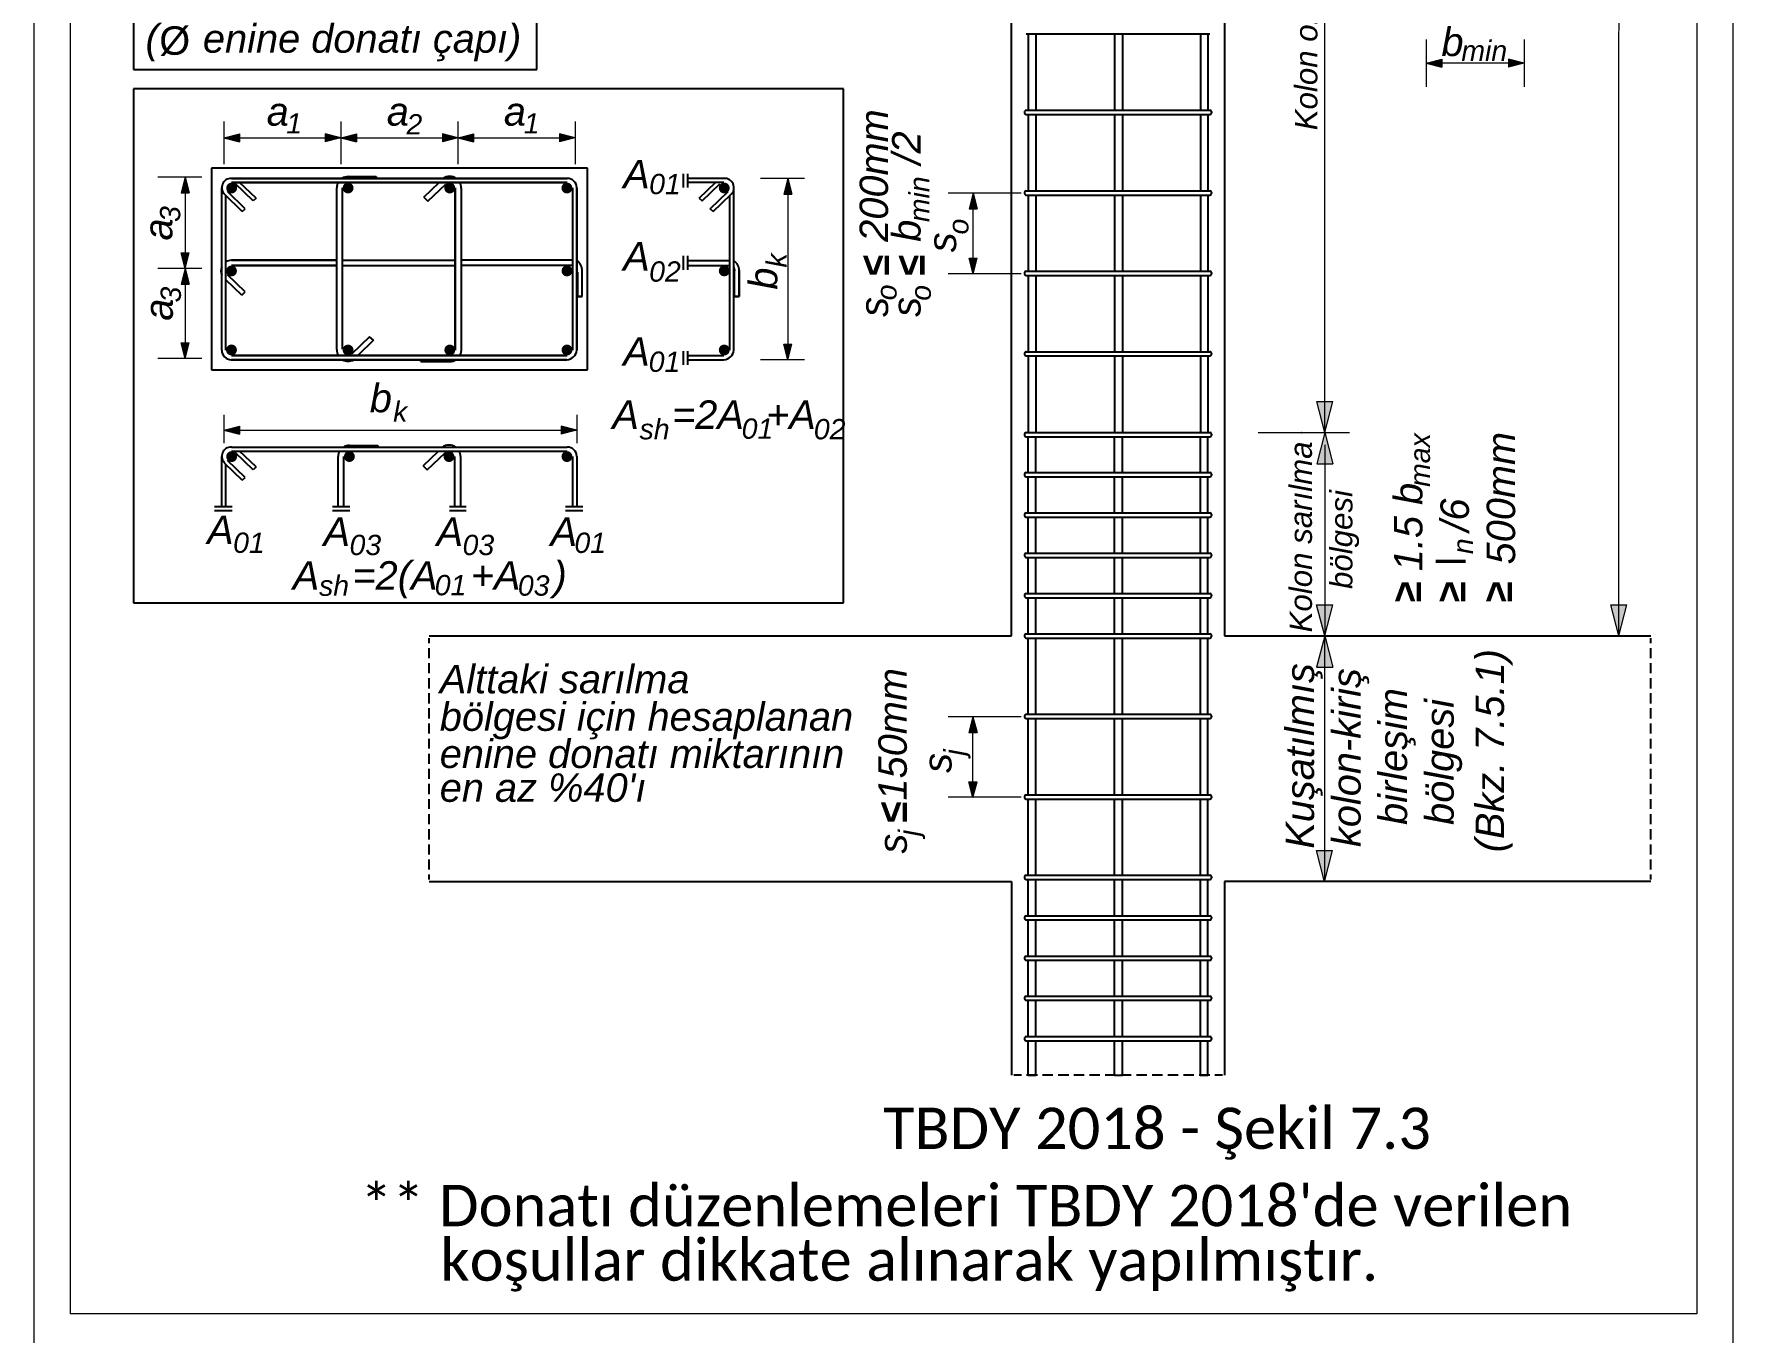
# Model space of a CAD drawing. Header units: millimetres. Extents: x 2232 to 85269, y -3593 to 5869.
# Drawn here: x 18100 to 18382, y -1178.5 to -963 of the extents above; entities that cross this region are included whole.
import ezdxf

# ---------------------------------------------------------------- set-up
doc = ezdxf.new("R2010")
doc.units = ezdxf.units.MM
doc.layers.add('Standart', color=7, linetype='Continuous')
doc.styles.add('arial_1_0', font='arial.ttf', dxfattribs={"height": 0.2})
doc.styles.add('arialitalic_1_0', font='ariali.ttf', dxfattribs={"height": 0.2})
doc.styles.add('calibri_1_18', font='calibri.ttf', dxfattribs={"height": 0.2})
doc.styles.add('mistral_1_0', font='MISTRAL.TTF', dxfattribs={"height": 0.2})
doc.styles.add('symbolbold_1_0', font='', dxfattribs={"height": 0.2})
doc.styles.get('symbolbold_1_0').set_extended_font_data('Symbol', bold=True)

msp = doc.modelspace()

# ---------------------------------------------------------------- hatches: boundary and pattern name
at = {"layer": 'Standart', "linetype": 'Continuous', "lineweight": 5}
for points in [[(18331.04, -967.81), (18333.63, -967.14), (18333.63, -968.48)], [(18347.29, -967.81), (18344.7, -967.14), (18344.7, -968.48)], [(18131.47, -980.19), (18134.06, -979.52), (18134.06, -980.86)], [(18150.9, -980.19), (18148.31, -979.52), (18148.31, -980.86)], [(18150.9, -980.19), (18153.49, -979.52), (18153.49, -980.86)], [(18170.34, -980.19), (18167.75, -979.52), (18167.75, -980.86)], [(18170.34, -980.19), (18172.93, -979.52), (18172.93, -980.86)], [(18189.77, -980.19), (18187.18, -979.52), (18187.18, -980.86)], [(18125.08, -986.75), (18124.41, -989.34), (18125.75, -989.34)], [(18225.1, -986.95), (18224.43, -989.54), (18225.77, -989.54)], [(18255.85, -989.39), (18255.18, -991.98), (18256.52, -991.98)], [(18125.08, -1001.91), (18124.41, -999.32), (18125.75, -999.32)], [(18255.85, -1002.77), (18255.18, -1000.18), (18256.52, -1000.18)], [(18125.08, -1001.91), (18124.41, -1004.5), (18125.75, -1004.5)], [(18125.08, -1016.85), (18124.41, -1014.26), (18125.75, -1014.26)], [(18225.1, -1017.05), (18224.43, -1014.46), (18225.77, -1014.46)], [(18314.23, -1029.15), (18312.89, -1023.97), (18315.57, -1023.97)], [(18131.47, -1028.73), (18134.06, -1028.06), (18134.06, -1029.4)], [(18190.07, -1028.73), (18187.48, -1028.06), (18187.48, -1029.4)], [(18314.23, -1029.15), (18312.89, -1034.33), (18315.57, -1034.33)], [(18314.2, -1062.93), (18312.86, -1057.75), (18315.54, -1057.75)], [(18363.03, -1062.93), (18361.69, -1057.75), (18364.37, -1057.75)], [(18314.2, -1062.93), (18312.86, -1068.11), (18315.54, -1068.11)], [(18255.82, -1076.36), (18255.15, -1078.95), (18256.49, -1078.95)], [(18255.82, -1089.74), (18255.15, -1087.15), (18256.49, -1087.15)], [(18314.17, -1103.73), (18312.83, -1098.55), (18315.52, -1098.55)]]:
    msp.add_hatch(color=1, dxfattribs=at).paths.add_polyline_path(points)
at = {"layer": 'Standart', "linetype": 'Continuous', "lineweight": -3}
h = msp.add_hatch(color=254, dxfattribs=at)
edge = h.paths.add_edge_path(flags=0)
edge.add_arc((18132.78, -988.54), 0.911, 0, 360)
h = msp.add_hatch(color=254, dxfattribs=at)
edge = h.paths.add_edge_path(flags=0)
edge.add_arc((18152.1, -988.54), 0.911, 0, 360)
h = msp.add_hatch(color=254, dxfattribs=at)
edge = h.paths.add_edge_path(flags=0)
edge.add_arc((18168.98, -988.54), 0.911, 0, 360)
h = msp.add_hatch(color=254, dxfattribs=at)
edge = h.paths.add_edge_path(flags=0)
edge.add_arc((18188.43, -988.54), 0.911, 0, 360)
h = msp.add_hatch(color=254, dxfattribs=at)
edge = h.paths.add_edge_path(flags=0)
edge.add_arc((18214.54, -988.54), 0.911, 0, 360)
h = msp.add_hatch(color=254, dxfattribs=at)
edge = h.paths.add_edge_path(flags=0)
edge.add_arc((18132.75, -1002.31), 0.911, 0, 360)
h = msp.add_hatch(color=254, dxfattribs=at)
edge = h.paths.add_edge_path(flags=0)
edge.add_arc((18188.44, -1002.31), 0.911, 0, 360)
h = msp.add_hatch(color=254, dxfattribs=at)
edge = h.paths.add_edge_path(flags=0)
edge.add_arc((18214.54, -1002.3), 0.911, 0, 360)
h = msp.add_hatch(color=254, dxfattribs=at)
edge = h.paths.add_edge_path(flags=0)
edge.add_arc((18132.75, -1015.43), 0.911, 0, 360)
h = msp.add_hatch(color=254, dxfattribs=at)
edge = h.paths.add_edge_path(flags=0)
edge.add_arc((18152.1, -1015.44), 0.911, 0, 360)
h = msp.add_hatch(color=254, dxfattribs=at)
edge = h.paths.add_edge_path(flags=0)
edge.add_arc((18168.99, -1015.44), 0.911, 0, 360)
h = msp.add_hatch(color=254, dxfattribs=at)
edge = h.paths.add_edge_path(flags=0)
edge.add_arc((18188.44, -1015.44), 0.911, 0, 360)
h = msp.add_hatch(color=254, dxfattribs=at)
edge = h.paths.add_edge_path(flags=0)
edge.add_arc((18214.54, -1015.44), 0.911, 0, 360)
h = msp.add_hatch(color=254, dxfattribs=at)
edge = h.paths.add_edge_path(flags=0)
edge.add_arc((18132.78, -1033.14), 0.911, 0, 360)
h = msp.add_hatch(color=254, dxfattribs=at)
edge = h.paths.add_edge_path(flags=0)
edge.add_arc((18152.32, -1033.13), 0.911, 0, 360)
h = msp.add_hatch(color=254, dxfattribs=at)
edge = h.paths.add_edge_path(flags=0)
edge.add_arc((18168.85, -1033.14), 0.911, 0, 360)
h = msp.add_hatch(color=254, dxfattribs=at)
edge = h.paths.add_edge_path(flags=0)
edge.add_arc((18188.43, -1033.14), 0.911, 0, 360)

# ---------------------------------------------------------------- linework, layer by layer
at = {"layer": 'Standart', "color": 250, "linetype": 'Continuous', "lineweight": 5}
for points in [[(18099.97, -158.89), (18099.97, -2003.31)], [(18381.97, -2003.31), (18381.97, -158.89)], [(18105.97, -765.05), (18105.97, -1175.52)], [(18375.97, -765.05), (18375.97, -1175.52)], [(18375.97, -1175.52), (18105.97, -1175.52)]]:
    msp.add_lwpolyline(points, dxfattribs=at)
at = {"layer": 'Standart', "color": 159, "linetype": 'Continuous', "lineweight": -3}
for points in [[(18297.59, -849.24), (18297.59, -1062.93)], [(18262.22, -1062.93), (18262.22, -862.31)], [(18165.54, -1062.93), (18262.22, -1062.93)], [(18297.59, -1062.93), (18368.34, -1062.93)], [(18165.54, -1103.72), (18262.22, -1103.72)], [(18262.22, -1103.72), (18262.22, -1135.89)], [(18368.34, -1103.72), (18297.59, -1103.72)], [(18297.59, -1103.72), (18297.59, -1135.89)]]:
    msp.add_lwpolyline(points, dxfattribs=at)
at = {"layer": 'Standart', "color": 1, "linetype": 'Continuous', "lineweight": 5}
for points in [[(18363.03, -1062.93), (18363.09, -861.97)], [(18314.23, -1029.15), (18314.23, -895.39)], [(18331.04, -963.88), (18331.04, -971.75)], [(18347.29, -963.88), (18347.29, -971.75)], [(18331.04, -967.81), (18333.63, -967.14)], [(18333.63, -967.14), (18333.63, -968.48)], [(18347.29, -967.81), (18344.7, -967.14)], [(18344.7, -967.14), (18344.7, -968.48)], [(18347.29, -967.81), (18331.04, -967.81)], [(18331.04, -967.81), (18333.63, -968.48)], [(18347.29, -967.81), (18344.7, -968.48)], [(18131.47, -977.51), (18131.47, -984.58)], [(18150.9, -977.51), (18150.9, -984.58)], [(18170.34, -977.51), (18170.34, -984.58)], [(18189.77, -977.51), (18189.77, -984.58)], [(18131.47, -980.19), (18134.06, -979.52)], [(18131.47, -980.19), (18150.9, -980.19)], [(18131.47, -980.19), (18134.06, -980.86)], [(18134.06, -979.52), (18134.06, -980.86)], [(18150.9, -980.19), (18148.31, -979.52)], [(18148.31, -979.52), (18148.31, -980.86)], [(18150.9, -980.19), (18148.31, -980.86)], [(18150.9, -980.19), (18153.49, -979.52)], [(18150.9, -980.19), (18170.14, -980.19)], [(18150.9, -980.19), (18153.49, -980.86)], [(18153.49, -979.52), (18153.49, -980.86)], [(18170.34, -980.19), (18167.75, -979.52)], [(18167.75, -979.52), (18167.75, -980.86)], [(18170.34, -980.19), (18167.75, -980.86)], [(18170.34, -980.19), (18172.93, -979.52)], [(18170.34, -980.19), (18189.54, -980.19)], [(18170.34, -980.19), (18172.93, -980.86)], [(18172.93, -979.52), (18172.93, -980.86)], [(18189.77, -980.19), (18187.18, -979.52)], [(18187.18, -979.52), (18187.18, -980.86)], [(18189.77, -980.19), (18187.18, -980.86)], [(18127.84, -986.75), (18120.53, -986.75)], [(18125.08, -986.75), (18124.41, -989.34)], [(18125.08, -986.75), (18125.08, -1001.91)], [(18125.08, -986.75), (18125.75, -989.34)], [(18227.86, -986.95), (18220.55, -986.95)], [(18225.1, -986.95), (18224.43, -989.54)], [(18225.1, -986.95), (18225.1, -1017.05)], [(18225.1, -986.95), (18225.77, -989.54)], [(18124.41, -989.34), (18125.75, -989.34)], [(18224.43, -989.54), (18225.77, -989.54)], [(18263.84, -989.39), (18251.72, -989.39)], [(18255.85, -989.39), (18255.18, -991.98)], [(18255.85, -1002.77), (18255.85, -989.39)], [(18255.85, -989.39), (18256.52, -991.98)], [(18255.18, -991.98), (18256.52, -991.98)], [(18125.08, -1001.91), (18124.41, -999.32)], [(18124.41, -999.32), (18125.75, -999.32)], [(18125.08, -1001.91), (18125.75, -999.32)], [(18255.85, -1002.77), (18255.18, -1000.18)], [(18255.18, -1000.18), (18256.52, -1000.18)], [(18255.85, -1002.77), (18256.52, -1000.18)], [(18127.84, -1001.91), (18120.53, -1001.91)], [(18125.08, -1001.91), (18124.41, -1004.5)], [(18125.08, -1001.91), (18125.75, -1004.5)], [(18125.08, -1002.11), (18125.08, -1016.85)], [(18263.84, -1002.77), (18251.72, -1002.77)], [(18124.41, -1004.5), (18125.75, -1004.5)], [(18125.08, -1016.85), (18124.41, -1014.26)], [(18124.41, -1014.26), (18125.75, -1014.26)], [(18125.08, -1016.85), (18125.75, -1014.26)], [(18225.1, -1017.05), (18224.43, -1014.46)], [(18224.43, -1014.46), (18225.77, -1014.46)], [(18225.1, -1017.05), (18225.77, -1014.46)], [(18127.84, -1016.85), (18120.53, -1016.85)], [(18227.86, -1017.05), (18220.55, -1017.05)], [(18131.47, -1026.19), (18131.47, -1030.91)], [(18190.07, -1026.19), (18190.07, -1030.91)], [(18314.23, -1029.15), (18312.89, -1023.97)], [(18312.89, -1023.97), (18315.57, -1023.97)], [(18314.23, -1029.15), (18315.57, -1023.97)], [(18131.47, -1028.73), (18134.06, -1028.06)], [(18131.47, -1028.73), (18190.07, -1028.73)], [(18131.47, -1028.73), (18134.06, -1029.4)], [(18134.06, -1028.06), (18134.06, -1029.4)], [(18190.07, -1028.73), (18187.48, -1028.06)], [(18187.48, -1028.06), (18187.48, -1029.4)], [(18190.07, -1028.73), (18187.48, -1029.4)], [(18303.15, -1029.15), (18318.33, -1029.15)], [(18310.29, -1029.15), (18318.33, -1029.15)], [(18310.35, -1029.15), (18318.33, -1029.15)], [(18314.23, -1029.15), (18312.89, -1034.33)], [(18314.23, -1029.15), (18315.57, -1034.33)], [(18314.23, -1031.16), (18314.23, -1063.27)], [(18312.89, -1034.33), (18315.57, -1034.33)], [(18314.2, -1062.93), (18312.86, -1057.75)], [(18312.86, -1057.75), (18315.54, -1057.75)], [(18314.2, -1062.93), (18315.54, -1057.75)], [(18363.03, -1062.93), (18361.69, -1057.75)], [(18361.69, -1057.75), (18364.37, -1057.75)], [(18363.03, -1062.93), (18364.37, -1057.75)], [(18314.2, -1062.93), (18312.86, -1068.11)], [(18314.2, -1062.93), (18315.54, -1068.11)], [(18363.03, -1062.93), (18359.01, -1062.93)], [(18314.23, -1103.36), (18314.23, -1063.27)], [(18312.86, -1068.11), (18315.54, -1068.11)], [(18263.84, -1076.36), (18251.72, -1076.36)], [(18255.82, -1076.36), (18255.15, -1078.95)], [(18255.82, -1089.71), (18255.82, -1076.36)], [(18255.82, -1076.36), (18256.49, -1078.95)], [(18255.15, -1078.95), (18256.49, -1078.95)], [(18255.82, -1089.74), (18255.15, -1087.15)], [(18255.15, -1087.15), (18256.49, -1087.15)], [(18255.82, -1089.74), (18256.49, -1087.15)], [(18263.84, -1089.71), (18251.72, -1089.71)], [(18314.17, -1103.73), (18312.83, -1098.55)], [(18312.83, -1098.55), (18315.52, -1098.55)], [(18314.17, -1103.73), (18315.52, -1098.55)]]:
    msp.add_lwpolyline(points, dxfattribs=at)
at = {"layer": 'Standart', "color": 254, "linetype": 'Continuous', "lineweight": -3}
for points in [[(18116.48, -950.03), (18116.48, -968.87)], [(18183.44, -968.87), (18183.44, -950.03)], [(18264.64, -962.95), (18295.16, -962.95)], [(18264.98, -962.95), (18264.98, -975.66)], [(18266.27, -962.95), (18266.27, -975.66)], [(18279.33, -962.95), (18279.33, -975.66)], [(18280.62, -962.95), (18280.62, -975.66)], [(18293.6, -962.95), (18293.6, -975.66)], [(18294.83, -962.95), (18294.83, -975.66)], [(18116.48, -968.87), (18183.44, -968.87)], [(18234.35, -972.04), (18116.48, -972.04)], [(18116.48, -972.04), (18116.48, -1057.45)], [(18234.35, -1057.45), (18234.35, -972.04)], [(18264.64, -975.63), (18295.16, -975.63)], [(18264.64, -976.33), (18295.16, -976.33)], [(18264.98, -976.33), (18264.98, -989)], [(18266.27, -976.33), (18266.27, -989)], [(18279.33, -976.33), (18279.33, -989)], [(18280.62, -976.33), (18280.62, -989)], [(18293.6, -976.33), (18293.6, -989)], [(18294.83, -976.33), (18294.83, -989)], [(18191.83, -985.25), (18129.41, -985.25)], [(18129.41, -985.25), (18129.41, -1018.75)], [(18132.73, -986.95), (18188.46, -986.95)], [(18188.46, -986.95), (18132.73, -986.95)], [(18152.1, -986.64), (18156.79, -986.64)], [(18156.79, -986.64), (18156.79, -986.92)], [(18191.83, -1018.75), (18191.83, -985.25)], [(18207.78, -988.46), (18207.78, -986.17)], [(18208.47, -988.46), (18208.47, -986.17)], [(18214.48, -986.95), (18208.47, -986.95)], [(18131.14, -1015.48), (18131.14, -988.51)], [(18134.54, -992.45), (18131.64, -989.63)], [(18135.05, -992), (18132.09, -989.13)], [(18132.73, -987.62), (18188.46, -987.62)], [(18188.46, -987.62), (18132.73, -987.62)], [(18136.36, -990.69), (18133.4, -987.87)], [(18136.83, -990.24), (18134.1, -987.62)], [(18150.23, -1015.37), (18150.23, -988.51)], [(18150.23, -996.78), (18150.23, -988.51)], [(18151.18, -1015.3), (18151.18, -988.49)], [(18164.7, -990.05), (18167.21, -987.62)], [(18165.34, -990.72), (18168.33, -987.9)], [(18169.89, -1015.48), (18169.89, -988.51)], [(18169.89, -988.51), (18169.89, -1015.48)], [(18170.89, -988.51), (18170.89, -1015.61)], [(18189.35, -988.51), (18189.35, -1015.44)], [(18190.07, -1015.48), (18190.07, -988.51)], [(18190.07, -988.51), (18190.07, -1015.48)], [(18214.48, -987.62), (18208.47, -987.62)], [(18210.4, -990.24), (18213.11, -987.62)], [(18210.9, -990.69), (18213.83, -987.87)], [(18212.21, -992), (18215.2, -989.13)], [(18212.72, -992.45), (18215.65, -989.63)], [(18216.15, -1015.48), (18216.15, -988.51)], [(18264.64, -989), (18295.16, -989)], [(18264.64, -989.7), (18295.16, -989.7)], [(18264.98, -989.7), (18264.98, -1002.38)], [(18266.27, -989.7), (18266.27, -1002.38)], [(18279.33, -989.7), (18279.33, -1002.38)], [(18280.62, -989.7), (18280.62, -1002.38)], [(18293.6, -989.7), (18293.6, -1002.38)], [(18294.83, -989.7), (18294.83, -1002.38)], [(18131.83, -1015.48), (18131.83, -989.82)], [(18134.54, -992.45), (18135.05, -992)], [(18136.83, -990.24), (18136.36, -990.69)], [(18164.7, -990.05), (18165.34, -990.72)], [(18210.4, -990.24), (18210.9, -990.69)], [(18212.72, -992.45), (18212.21, -992)], [(18215.45, -1015.48), (18215.45, -989.82)], [(18150.23, -1000.54), (18132.73, -1000.54)], [(18132.73, -1000.54), (18150.23, -1000.54)], [(18151.18, -1000.54), (18169.89, -1000.54)], [(18189.35, -1000.54), (18170.89, -1000.54)], [(18207.78, -1002.11), (18207.78, -999.82)], [(18208.47, -1002.11), (18208.47, -999.82)], [(18208.47, -1000.6), (18215.45, -1000.6)], [(18134.46, -1006.35), (18131.83, -1003.81)], [(18135.05, -1005.77), (18132.09, -1002.95)], [(18150.23, -1001.39), (18132.73, -1001.39)], [(18132.73, -1001.39), (18150.23, -1001.39)], [(18151.18, -1001.39), (18169.89, -1001.39)], [(18189.35, -1001.39), (18170.89, -1001.39)], [(18190.16, -1006.55), (18190.16, -1002.5)], [(18190.16, -1002.5), (18190.16, -1006.55)], [(18190.97, -1006.55), (18190.97, -1002.35)], [(18208.47, -1001.38), (18215.45, -1001.38)], [(18216.26, -1006.55), (18216.26, -1002.39)], [(18217.04, -1006.55), (18217.04, -1002.26)], [(18217.04, -1002.26), (18217.04, -1006.55)], [(18264.64, -1002.35), (18295.16, -1002.35)], [(18264.64, -1003.05), (18295.16, -1003.05)], [(18264.98, -1003.05), (18264.98, -1015.72)], [(18266.27, -1003.05), (18266.27, -1015.72)], [(18279.33, -1003.05), (18279.33, -1015.72)], [(18280.62, -1003.05), (18280.62, -1015.72)], [(18293.6, -1003.05), (18293.6, -1015.72)], [(18294.83, -1003.05), (18294.83, -1015.72)], [(18134.46, -1006.35), (18135.05, -1005.77)], [(18190.16, -1006.55), (18190.97, -1006.55)], [(18190.97, -1006.55), (18190.16, -1006.55)], [(18216.26, -1006.55), (18217.04, -1006.55)], [(18217.04, -1006.55), (18216.26, -1006.55)], [(18155.68, -1013.24), (18152.75, -1016.06)], [(18156.32, -1013.81), (18153.72, -1016.35)], [(18156.32, -1013.81), (18155.68, -1013.24)], [(18132.73, -1016.35), (18188.46, -1016.35)], [(18188.46, -1016.35), (18132.73, -1016.35)], [(18132.73, -1017.05), (18188.4, -1017.05)], [(18188.4, -1017.05), (18132.73, -1017.05)], [(18164.17, -1017.35), (18164.17, -1017.07)], [(18164.17, -1017.07), (18164.17, -1017.35)], [(18164.17, -1017.35), (18169, -1017.35)], [(18207.78, -1017.91), (18207.78, -1015.62)], [(18208.47, -1017.91), (18208.47, -1015.62)], [(18208.47, -1016.35), (18214.48, -1016.35)], [(18208.47, -1017.05), (18214.48, -1017.05)], [(18264.64, -1015.72), (18295.16, -1015.72)], [(18264.64, -1016.42), (18295.16, -1016.42)], [(18264.98, -1016.42), (18264.98, -1029.15)], [(18266.27, -1016.42), (18266.27, -1029.15)], [(18279.33, -1016.42), (18279.33, -1029.15)], [(18280.62, -1016.42), (18280.62, -1029.15)], [(18293.6, -1016.42), (18293.6, -1029.15)], [(18294.83, -1016.42), (18294.83, -1029.15)], [(18129.41, -1018.75), (18191.83, -1018.75)], [(18264.64, -1029.15), (18295.16, -1029.15)], [(18310.27, -1029.15), (18310.29, -1029.15)], [(18310.29, -1029.15), (18310.35, -1029.15)], [(18132.73, -1031.55), (18188.46, -1031.55)], [(18152.33, -1031.27), (18157.02, -1031.27)], [(18157.02, -1031.27), (18157.02, -1031.52)], [(18264.64, -1029.85), (18295.16, -1029.85)], [(18264.98, -1035.8), (18264.98, -1029.85)], [(18266.27, -1035.8), (18266.27, -1029.85)], [(18279.33, -1035.8), (18279.33, -1029.85)], [(18280.62, -1035.8), (18280.62, -1029.85)], [(18293.6, -1035.8), (18293.6, -1029.85)], [(18294.83, -1035.8), (18294.83, -1029.85)], [(18131.14, -1041.41), (18131.14, -1033.14)], [(18134.54, -1037.08), (18131.64, -1034.26)], [(18131.83, -1041.41), (18131.83, -1034.46)], [(18135.05, -1036.61), (18132.09, -1033.79)], [(18132.73, -1032.22), (18188.46, -1032.22)], [(18136.36, -1035.32), (18133.4, -1032.5)], [(18136.83, -1034.85), (18134.1, -1032.22)], [(18136.83, -1034.85), (18136.36, -1035.32)], [(18150.46, -1041.41), (18150.46, -1033.14)], [(18151.41, -1041.41), (18151.41, -1033.14)], [(18164.58, -1034.65), (18167.1, -1032.22)], [(18164.58, -1034.65), (18165.23, -1035.32)], [(18165.23, -1035.32), (18168.21, -1032.5)], [(18169.78, -1033.14), (18169.78, -1041.41)], [(18170.78, -1033.14), (18170.78, -1041.41)], [(18189.35, -1033.14), (18189.35, -1041.41)], [(18190.07, -1033.14), (18190.07, -1041.41)], [(18134.54, -1037.08), (18135.05, -1036.61)], [(18264.64, -1035.8), (18295.16, -1035.8)], [(18264.64, -1036.49), (18295.16, -1036.49)], [(18264.98, -1042.5), (18264.98, -1036.49)], [(18266.27, -1042.5), (18266.27, -1036.49)], [(18279.33, -1042.5), (18279.33, -1036.49)], [(18280.62, -1042.5), (18280.62, -1036.49)], [(18293.6, -1042.5), (18293.6, -1036.49)], [(18294.83, -1042.5), (18294.83, -1036.49)], [(18129.96, -1041.41), (18132.84, -1041.41)], [(18129.96, -1042.08), (18132.84, -1042.08)], [(18149.54, -1041.41), (18152.41, -1041.41)], [(18149.54, -1042.08), (18152.41, -1042.08)], [(18168.91, -1041.41), (18171.73, -1041.41)], [(18168.91, -1042.08), (18171.73, -1042.08)], [(18188.2, -1041.41), (18191.08, -1041.41)], [(18188.2, -1042.08), (18191.08, -1042.08)], [(18264.64, -1042.5), (18295.16, -1042.5)], [(18264.64, -1043.19), (18295.16, -1043.19)], [(18264.98, -1049.17), (18264.98, -1043.19)], [(18266.27, -1049.17), (18266.27, -1043.19)], [(18279.33, -1049.17), (18279.33, -1043.19)], [(18280.62, -1049.17), (18280.62, -1043.19)], [(18293.6, -1049.17), (18293.6, -1043.19)], [(18294.83, -1049.17), (18294.83, -1043.19)], [(18264.64, -1049.17), (18295.16, -1049.17)], [(18264.64, -1049.87), (18295.16, -1049.87)], [(18264.98, -1055.87), (18264.98, -1049.87)], [(18266.27, -1055.87), (18266.27, -1049.87)], [(18279.33, -1055.87), (18279.33, -1049.87)], [(18280.62, -1055.87), (18280.62, -1049.87)], [(18293.6, -1055.87), (18293.6, -1049.87)], [(18294.83, -1055.87), (18294.83, -1049.87)], [(18116.48, -1057.45), (18234.35, -1057.45)], [(18264.64, -1055.87), (18295.16, -1055.87)], [(18264.64, -1056.57), (18295.16, -1056.57)], [(18264.98, -1062.57), (18264.98, -1056.57)], [(18266.27, -1062.57), (18266.27, -1056.57)], [(18279.33, -1062.57), (18279.33, -1056.57)], [(18280.62, -1062.57), (18280.62, -1056.57)], [(18293.6, -1062.57), (18293.6, -1056.57)], [(18294.83, -1062.57), (18294.83, -1056.57)], [(18264.64, -1062.57), (18295.16, -1062.57)], [(18165.54, -1064.11), (18165.54, -1063.27)], [(18165.54, -1066.59), (18165.54, -1064.94)], [(18264.64, -1063.27), (18295.16, -1063.27)], [(18264.98, -1075.94), (18264.98, -1063.27)], [(18266.27, -1075.94), (18266.27, -1063.27)], [(18279.33, -1075.94), (18279.33, -1063.27)], [(18280.62, -1075.94), (18280.62, -1063.27)], [(18293.6, -1075.94), (18293.6, -1063.27)], [(18294.83, -1075.94), (18294.83, -1063.27)], [(18368.34, -1064.11), (18368.34, -1063.27)], [(18368.34, -1066.59), (18368.34, -1064.94)], [(18165.54, -1069.1), (18165.54, -1067.46)], [(18368.34, -1069.1), (18368.34, -1067.46)], [(18165.54, -1071.64), (18165.54, -1069.94)], [(18368.34, -1071.64), (18368.34, -1069.94)], [(18165.54, -1074.13), (18165.54, -1072.45)], [(18368.34, -1074.13), (18368.34, -1072.45)], [(18165.54, -1076.64), (18165.54, -1074.94)], [(18264.64, -1075.94), (18295.16, -1075.94)], [(18264.64, -1076.64), (18295.16, -1076.64)], [(18264.98, -1089.32), (18264.98, -1076.64)], [(18266.27, -1089.32), (18266.27, -1076.64)], [(18279.33, -1089.32), (18279.33, -1076.64)], [(18280.62, -1089.32), (18280.62, -1076.64)], [(18293.6, -1089.32), (18293.6, -1076.64)], [(18294.83, -1089.32), (18294.83, -1076.64)], [(18368.34, -1076.64), (18368.34, -1074.94)], [(18165.54, -1079.13), (18165.54, -1077.48)], [(18165.54, -1081.64), (18165.54, -1079.99)], [(18368.34, -1079.13), (18368.34, -1077.48)], [(18368.34, -1081.64), (18368.34, -1079.99)], [(18165.54, -1084.18), (18165.54, -1082.48)], [(18368.34, -1084.18), (18368.34, -1082.48)], [(18165.54, -1086.66), (18165.54, -1084.99)], [(18368.34, -1086.66), (18368.34, -1084.99)], [(18165.54, -1089.18), (18165.54, -1087.47)], [(18368.34, -1089.18), (18368.34, -1087.47)], [(18165.54, -1091.66), (18165.54, -1090.01)], [(18264.64, -1089.32), (18295.16, -1089.32)], [(18264.64, -1090.01), (18295.16, -1090.01)], [(18264.98, -1102.66), (18264.98, -1090.01)], [(18266.27, -1102.66), (18266.27, -1090.01)], [(18279.33, -1102.66), (18279.33, -1090.01)], [(18280.62, -1102.66), (18280.62, -1090.01)], [(18293.6, -1102.66), (18293.6, -1090.01)], [(18294.83, -1102.66), (18294.83, -1090.01)], [(18368.34, -1091.66), (18368.34, -1090.01)], [(18165.54, -1094.2), (18165.54, -1092.53)], [(18368.34, -1094.2), (18368.34, -1092.53)], [(18165.54, -1096.71), (18165.54, -1095.01)], [(18368.34, -1096.71), (18368.34, -1095.01)], [(18165.54, -1099.2), (18165.54, -1097.55)], [(18368.34, -1099.2), (18368.34, -1097.55)], [(18165.54, -1101.71), (18165.54, -1100.07)], [(18165.54, -1103.36), (18165.54, -1102.55)], [(18368.34, -1101.71), (18368.34, -1100.07)], [(18368.34, -1103.36), (18368.34, -1102.55)], [(18264.64, -1102.66), (18295.16, -1102.66)], [(18264.64, -1103.36), (18295.16, -1103.36)], [(18264.98, -1109.39), (18264.98, -1103.36)], [(18266.27, -1109.39), (18266.27, -1103.36)], [(18279.33, -1109.39), (18279.33, -1103.36)], [(18280.62, -1109.39), (18280.62, -1103.36)], [(18293.6, -1109.39), (18293.6, -1103.36)], [(18294.83, -1109.39), (18294.83, -1103.36)], [(18264.64, -1109.39), (18295.16, -1109.39)], [(18264.64, -1110.09), (18295.16, -1110.09)], [(18264.98, -1116.09), (18264.98, -1110.09)], [(18266.27, -1116.09), (18266.27, -1110.09)], [(18279.33, -1116.09), (18279.33, -1110.09)], [(18280.62, -1116.09), (18280.62, -1110.09)], [(18293.6, -1116.09), (18293.6, -1110.09)], [(18294.83, -1116.09), (18294.83, -1110.09)], [(18264.64, -1116.09), (18295.16, -1116.09)], [(18264.64, -1116.79), (18295.16, -1116.79)], [(18264.98, -1122.74), (18264.98, -1116.79)], [(18266.27, -1122.74), (18266.27, -1116.79)], [(18279.33, -1122.74), (18279.33, -1116.79)], [(18280.62, -1122.74), (18280.62, -1116.79)], [(18293.6, -1122.74), (18293.6, -1116.79)], [(18294.83, -1122.74), (18294.83, -1116.79)], [(18264.64, -1122.74), (18295.16, -1122.74)], [(18264.64, -1123.43), (18295.16, -1123.43)], [(18264.98, -1129.46), (18264.98, -1123.43)], [(18266.27, -1129.46), (18266.27, -1123.43)], [(18279.33, -1129.46), (18279.33, -1123.43)], [(18280.62, -1129.46), (18280.62, -1123.43)], [(18293.6, -1129.46), (18293.6, -1123.43)], [(18294.83, -1129.46), (18294.83, -1123.43)], [(18264.64, -1129.46), (18295.16, -1129.46)], [(18264.64, -1130.16), (18295.16, -1130.16)], [(18264.98, -1135.89), (18264.98, -1130.16)], [(18266.27, -1135.89), (18266.27, -1130.16)], [(18279.33, -1135.89), (18279.33, -1130.16)], [(18280.62, -1135.89), (18280.62, -1130.16)], [(18293.6, -1135.89), (18293.6, -1130.16)], [(18294.83, -1135.89), (18294.83, -1130.16)], [(18263.89, -1135.89), (18262.58, -1135.89)], [(18266.52, -1135.89), (18264.73, -1135.89)], [(18264.98, -1135.89), (18266.27, -1135.89)], [(18269.09, -1135.89), (18267.35, -1135.89)], [(18271.71, -1135.89), (18269.95, -1135.89)], [(18274.28, -1135.89), (18272.58, -1135.89)], [(18276.9, -1135.89), (18275.14, -1135.89)], [(18279.47, -1135.89), (18277.77, -1135.89)], [(18279.33, -1135.89), (18280.62, -1135.89)], [(18282.1, -1135.89), (18280.34, -1135.89)], [(18284.66, -1135.89), (18282.96, -1135.89)], [(18287.29, -1135.89), (18285.59, -1135.89)], [(18289.86, -1135.89), (18288.15, -1135.89)], [(18292.48, -1135.89), (18290.78, -1135.89)], [(18295.11, -1135.89), (18293.35, -1135.89)], [(18293.54, -1135.89), (18294.83, -1135.89)], [(18297.23, -1135.89), (18295.97, -1135.89)]]:
    msp.add_lwpolyline(points, dxfattribs=at)
for centre, radius, start, end in [((18264.7, -975.98), 0.354, 99.8531, 260.1469), ((18295.1, -975.98), 0.354, 279.8531, 80.1469), ((18132.68, -988.49), 1.54, 88.1558, 227.6253), ((18152.09, -988.49), 1.85, 89.4289, 121.9867), ((18168.97, -988.58), 1.96, 56.2239, 123.7761), ((18188.47, -988.55), 1.61, 1.5321, 90.4781), ((18214.6, -988.49), 1.55, 312.6142, 94.6445), ((18152.01, -988.48), 1.78, 149.8903, 180.9594), ((18168.92, -988.55), 1.98, 0.2933, 28.1057), ((18264.7, -989.35), 0.354, 99.8531, 260.1469), ((18295.1, -989.35), 0.354, 279.8531, 80.1469), ((18132.76, -1002.34), 1.8, 91.0411, 120.94), ((18188.65, -1002.4), 2.32, 1.2107, 51.7607), ((18215.08, -1002.27), 1.96, 0.1841, 57.0706), ((18132.75, -1002.31), 1.76, 156.3036, 203.6964), ((18214.72, -1002.23), 1.55, 354.2446, 23.0495), ((18264.7, -1002.7), 0.354, 99.8531, 260.1469), ((18295.1, -1002.7), 0.354, 279.8531, 80.1469), ((18132.75, -1015.43), 1.62, 181.8885, 269.1256), ((18152.14, -1015.43), 1.91, 178.2967, 208.8704), ((18152.1, -1015.42), 1.88, 239.7622, 300.2378), ((18168.99, -1015.44), 1.92, 270.2246, 302.9389), ((18169.06, -1015.47), 1.84, 331.3372, 355.5617), ((18188.28, -1015.23), 1.82, 273.8885, 352.1616), ((18214.35, -1015.23), 1.82, 273.8885, 352.1616), ((18264.7, -1016.07), 0.354, 99.8531, 260.1469), ((18295.1, -1016.07), 0.354, 279.8531, 80.1469), ((18264.7, -1029.5), 0.354, 99.8531, 260.1469), ((18295.1, -1029.5), 0.354, 279.8531, 80.1469), ((18132.68, -1033.09), 1.54, 88.1558, 227.6253), ((18152.31, -1033.12), 1.85, 89.4289, 121.9867), ((18168.85, -1033.18), 1.96, 56.2239, 123.7761), ((18188.47, -1033.16), 1.61, 1.5321, 90.4781), ((18152.23, -1033.11), 1.78, 149.8903, 180.9594), ((18168.81, -1033.15), 1.98, 0.2933, 28.1057), ((18264.7, -1036.14), 0.354, 99.8531, 260.1469), ((18295.1, -1036.14), 0.354, 279.8531, 80.1469), ((18264.7, -1042.84), 0.354, 99.8531, 260.1469), ((18295.1, -1042.84), 0.354, 279.8531, 80.1469), ((18264.7, -1049.52), 0.354, 99.8531, 260.1469), ((18295.1, -1049.52), 0.354, 279.8531, 80.1469), ((18264.7, -1056.22), 0.354, 99.8531, 260.1469), ((18295.1, -1056.22), 0.354, 279.8531, 80.1469), ((18264.7, -1062.92), 0.354, 99.8531, 260.1469), ((18295.1, -1062.92), 0.354, 279.8531, 80.1469), ((18264.7, -1076.29), 0.354, 99.8531, 260.1469), ((18295.1, -1076.29), 0.354, 279.8531, 80.1469), ((18264.7, -1089.67), 0.354, 99.8531, 260.1469), ((18295.1, -1089.67), 0.354, 279.8531, 80.1469), ((18264.7, -1103.01), 0.354, 99.8531, 260.1469), ((18295.1, -1103.01), 0.354, 279.8531, 80.1469), ((18264.7, -1109.74), 0.354, 99.8531, 260.1469), ((18295.1, -1109.74), 0.354, 279.8531, 80.1469), ((18264.7, -1116.44), 0.354, 99.8531, 260.1469), ((18295.1, -1116.44), 0.354, 279.8531, 80.1469), ((18264.7, -1123.08), 0.354, 99.8531, 260.1469), ((18295.1, -1123.08), 0.354, 279.8531, 80.1469), ((18264.7, -1129.81), 0.354, 99.8531, 260.1469), ((18295.1, -1129.81), 0.354, 279.8531, 80.1469)]:
    msp.add_arc(centre, radius, start, end, dxfattribs=at)

# ---------------------------------------------------------------- texts
at = {"layer": 'Standart', "color": 254, "linetype": 'Continuous', "lineweight": 5}
for s, height, style, p in [('Kolon orta bölgesi', 3.7125, 'arialitalic_1_0', (18312.98, -978.95)), ('s     200mm', 4.725, 'arialitalic_1_0', (18241.73, -1009.94)), ('s     b     /2', 4.725, 'arialitalic_1_0', (18247.12, -1009.94)), ('min', 3.375, 'arialitalic_1_0', (18248.6, -994.2)), ('o', 3.37, 'arialitalic_1_0', (18255.07, -996.25)), ('s', 4.72, 'arialitalic_1_0', (18253.03, -999.21)), ('£', 4.72, 'symbolbold_1_0', (18241.91, -1003.08)), ('£', 4.72, 'symbolbold_1_0', (18247.8, -1003.08)), ('o', 3.37, 'arialitalic_1_0', (18243.14, -1007.18)), ('o', 3.37, 'arialitalic_1_0', (18248.83, -1007.26)), ('Kolon sarılma', 3.7125, 'arialitalic_1_0', (18312.08, -1062.33)), ('     bölgesi', 3.7125, 'arialitalic_1_0', (18318.8, -1062.33)), ('(Bkz. 7.5.1)', 4.725, 'arialitalic_1_0', (18343.97, -1098.85)), ('s   150mm', 4.725, 'arialitalic_1_0', (18244.84, -1099.06)), ('Kuşatılmış', 4.725, 'arialitalic_1_0', (18312.44, -1098.26)), ('kolon-kiriş', 4.725, 'arialitalic_1_0', (18320.16, -1097.98)), ('  birleşim', 4.725, 'arialitalic_1_0', (18327.88, -1097.98)), ('  bölgesi', 4.725, 'arialitalic_1_0', (18335.61, -1097.98)), ('s', 4.72, 'arialitalic_1_0', (18252.26, -1085.67)), ('j', 3.37, 'arialitalic_1_0', (18254.4, -1082.79)), ('£', 4.72, 'symbolbold_1_0', (18244.88, -1093.89)), ('j', 3.37, 'arialitalic_1_0', (18246.85, -1096.15))]:
    msp.add_text(s, height=height, rotation=90, dxfattribs=dict(at, style=style)).set_placement(p)
at = {"layer": 'Standart', "color": 254, "linetype": 'Continuous', "lineweight": 5, "style": 'arialitalic_1_0'}
for s, height, p in [('(    enine donatı çapı)', 4.725, (18118.48, -966.07)), ('b', 4.72, (18333.57, -966.63)), ('min', 3.375, (18336.89, -967.42)), ('A', 4.72, (18197.77, -1002.24)), ('A', 4.72, (18197.77, -1018.04)), ('Alttaki sarılma', 4.725, (18167.32, -1072.45)), ('bölgesi için hesaplanan', 4.725, (18167.32, -1078.68)), ('enine donatı miktarının', 4.725, (18167.32, -1084.85)), ("en az %40'ı", 4.725, (18167.32, -1090.47))]:
    msp.add_text(s, height=height, dxfattribs=at).set_placement(p)
at = {"layer": 'Standart', "color": 254, "linetype": 'Continuous', "lineweight": -3}
for s, height, style, p in [('Ø', 4.72, 'arial_1_0', (18120.77, -966.41)), ('a', 4.72, 'arialitalic_1_0', (18138.59, -978.19)), ('a', 4.72, 'arialitalic_1_0', (18158.53, -978.18)), ('a', 4.72, 'arialitalic_1_0', (18177.96, -978.18)), ('1', 3.37, 'arialitalic_1_0', (18141.84, -979.48)), ('2', 3.37, 'arialitalic_1_0', (18161.8, -979.64)), ('1', 3.37, 'arialitalic_1_0', (18181.26, -979.48)), ('A', 4.72, 'arialitalic_1_0', (18197.77, -988.59)), ('01', 3.375, 'arialitalic_1_0', (18202.08, -989.56)), ('02', 3.375, 'arialitalic_1_0', (18202.08, -1004.09)), ('01', 3.375, 'arialitalic_1_0', (18202, -1019.07)), ('b', 4.72, 'arialitalic_1_0', (18155.71, -1025.77)), ('k', 3.37, 'arialitalic_1_0', (18159.59, -1027.36)), ('A   =2A  +A', 4.725, 'arialitalic_1_0', (18195.97, -1028.53)), ('sh', 3.375, 'arialitalic_1_0', (18200.49, -1030.27)), ('01', 3.375, 'arialitalic_1_0', (18217.43, -1030.18)), ('02', 3.375, 'arialitalic_1_0', (18229.41, -1030.27)), ('A', 4.72, 'arialitalic_1_0', (18128.71, -1047.68)), ('A', 4.72, 'arialitalic_1_0', (18148.03, -1047.96)), ('A', 4.72, 'arialitalic_1_0', (18166.79, -1047.97)), ('A', 4.72, 'arialitalic_1_0', (18185.71, -1047.96)), ('01', 3.375, 'arialitalic_1_0', (18133.03, -1049.13)), ('03', 3.375, 'arialitalic_1_0', (18152.35, -1049.5)), ('03', 3.375, 'arialitalic_1_0', (18171.11, -1049.5)), ('01', 3.375, 'arialitalic_1_0', (18189.67, -1049.14)), ('A   =2(A   +A   )', 4.725, 'arialitalic_1_0', (18142.92, -1055.24)), ('sh', 3.375, 'arialitalic_1_0', (18147.29, -1056.26)), ('01', 3.375, 'arialitalic_1_0', (18166.49, -1056.17)), ('03', 3.375, 'arialitalic_1_0', (18180.29, -1056.24)), (' TBDY 2018 - Şekil 7.3', 6.8571, 'calibri_1_18', (18238.49, -1148.12)), ("** Donatı düzenlemeleri TBDY 2018'de verilen ", 6.8571, 'calibri_1_18', (18154.13, -1160.95)), ('koşullar dikkate alınarak yapılmıştır.', 6.8571, 'calibri_1_18', (18167.43, -1170.01))]:
    msp.add_text(s, height=height, dxfattribs=dict(at, style=style)).set_placement(p)
for s, height, style, p in [('3', 3.37, 'arialitalic_1_0', (18124.25, -994.17)), ('a', 4.72, 'arialitalic_1_0', (18122.94, -997.25)), ('k', 3.37, 'arialitalic_1_0', (18224.88, -1001.75)), ('b', 4.72, 'arialitalic_1_0', (18223.35, -1005.42)), ('3', 3.37, 'arialitalic_1_0', (18124.36, -1007.54)), ('a', 4.72, 'arialitalic_1_0', (18123.02, -1010.57)), ('max', 3.375, 'arialitalic_1_0', (18331.68, -1038.17)), ('500mm', 4.725, 'arialitalic_1_0', (18345.81, -1051.05)), ('   1.5 b', 4.725, 'arialitalic_1_0', (18330.42, -1057.68)), ('/6', 4.725, 'arialitalic_1_0', (18338.14, -1045.61)), ('n', 3.37, 'arialitalic_1_0', (18338.82, -1049.34)), ('l', 4.72, 'mistral_1_0', (18337.59, -1051.23)), ('³', 4.72, 'symbolbold_1_0', (18330.2, -1057.34)), ('³', 4.72, 'symbolbold_1_0', (18337.56, -1057.34)), ('³', 4.72, 'symbolbold_1_0', (18345.31, -1057.34))]:
    msp.add_text(s, height=height, rotation=90, dxfattribs=dict(at, style=style)).set_placement(p)

doc.saveas('drawing.dxf')
